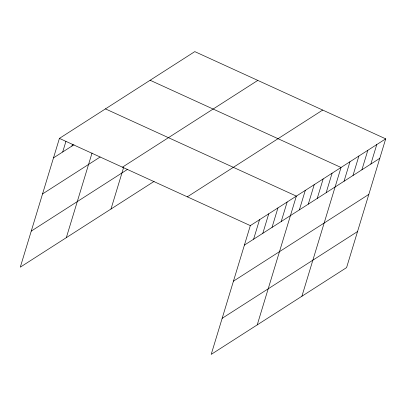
<?xml version="1.0" encoding="UTF-8"?>
<svg xmlns="http://www.w3.org/2000/svg" width="406" height="406" viewBox="0 0 406 406"><rect width="100%" height="100%" fill="white"/><g stroke="black" fill="none" stroke-linecap="round" stroke-linejoin="round"><path stroke-width="0.61" d="M385.7 138.847L250.324 225.619L211.206 354.382L346.582 267.605L385.7 138.847L194.794 51.618L59.418 138.395L20.3 267.153L154.097 181.391M62.707 151.976L65.934 141.349M71.913 146.079L72.451 144.308M66.325 237.652L92.04 153.016M111 209.014L123.597 167.561M253.613 239.205L259.53 219.722M262.819 233.303L268.736 213.82M272.02 227.406L277.943 207.918M281.226 221.503L287.149 202.021M257.231 324.876L296.355 196.118L105.448 108.889M299.369 209.877L305.287 190.389M308.301 204.147L314.224 184.664M317.238 198.422L323.156 178.934M326.17 192.693L332.093 173.21M301.907 296.243L341.025 167.48L150.118 80.256M344.039 181.238L349.962 161.755M352.976 175.514L358.894 156.026M361.908 169.784L367.831 150.301M370.845 164.06L376.763 144.572M53.501 157.878L73.958 144.764M42.544 193.941L100.135 157.026M122.419 167.181L257.795 80.403M31.257 231.09L127.738 169.246M187.328 196.834L322.699 110.062M244.407 245.107L379.783 158.33M233.45 281.165L368.826 194.393M222.163 318.319L357.534 231.547M59.418 138.395L250.324 225.619"/></g></svg>
